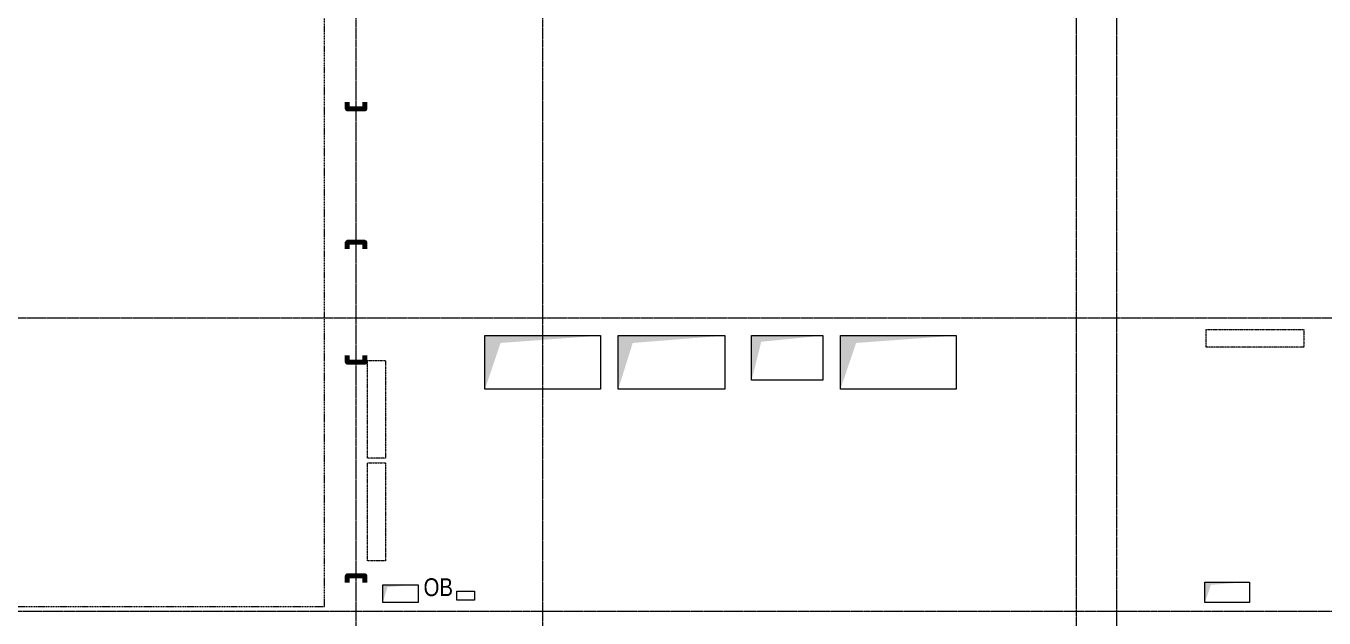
# Model space of a CAD drawing. Header units: millimetres. Extents: x -231292 to 573618, y -153144 to 564035.
# Drawn here: x -187989 to -173385, y 255920 to 262577 of the extents above; entities that cross this region are included whole.
import ezdxf

# ---------------------------------------------------------------- set-up
doc = ezdxf.new("R2010")
doc.units = ezdxf.units.MM
for name, pattern in [('CENTER2', [28.575, 19.05, -3.175, 3.175, -3.175]), ('DASHED', [19.05, 12.7, -6.35]), ('HIDDEN2', [4.7625, 3.175, -1.5875])]:
    doc.linetypes.add(name, pattern=pattern)
doc.layers.get('0').update_dxf_attribs({"color": 250})
doc.layers.add('АР_Делит', color=250, linetype='Continuous', lineweight=0, plot=False)
for name, color, linetype, lineweight in [('АР_Отопительные приборы', 250, 'HIDDEN2', 0), ('КМ_Фахверки', 250, 'Continuous', 80), ('ОВ_коллекторы', 250, 'Continuous', 30), ('ОВ_Отопление', 250, 'Continuous', 0), ('ОВ_Шахты', 250, 'Continuous', 5), ('РД_Оси_100', 250, 'Continuous', 0)]:
    doc.layers.add(name, color=color, linetype=linetype, lineweight=lineweight)
doc.styles.add('style1', font='ARIALN.TTF')

# ---------------------------------------------------------------- blocks, each defined once
blk = doc.blocks.new('СОШ_2200_АР_ОСИ_М100_28.05.24')
at = {"layer": 'АР_Делит', "color": 5, "linetype": 'DASHED'}
blk.add_lwpolyline([(-355, 13145), (-355, 100855), (37145, 100855), (37145, 129155), (72745, 129155), (72745, 135155), (114955, 135155), (114955, -355)], dxfattribs=at)
at = {"layer": 'РД_Оси_100', "linetype": 'CENTER2'}
for p, q in [((37500, -6155), (37500, 139938.679)), ((39600, -6155), (39600, 139938.679)), ((-5954.958, 104100), (119910, 104100))]:
    blk.add_line(p, q, dxfattribs=at)
for points in [[(45530, 139938.679), (45600, 139538.679), (45600, -6163.457)], [(46060, -6163.105), (46060, 139538.679), (46130, 139938.679)], [(119910, 100950), (119410, 100800), (-5454.958, 100800), (-5954.958, 100950)]]:
    blk.add_lwpolyline(points, dxfattribs=at)
blk = doc.blocks.new('otv')
at = {"linetype": 'Continuous'}
blk.add_lwpolyline([(0, -1), (0, 0), (1, 0), (1, -1)], close=True, dxfattribs=at)
blk.add_solid([(0, -1), (0, 0), (0.135, -0.137), (1, 0)], dxfattribs=at)
blk = doc.blocks.new('Ф_пеноблок 200')
at = {"layer": 'КМ_Фахверки'}
blk.add_lwpolyline([(0, -75), (0, 0), (200, 0), (200, -75)], dxfattribs=at)
blk = doc.blocks.new('Bottom_L_1100')
at = {"layer": 'АР_Отопительные приборы'}
blk.add_lwpolyline([(550, -100), (-550, -100), (-550, 100), (550, 100)], close=True, dxfattribs=at)

msp = doc.modelspace()

# ---------------------------------------------------------------- linework, layer by layer
at = {"layer": 'ОВ_коллекторы', "lineweight": 0}
msp.add_lwpolyline([(-182942.5, 256121.773), (-183142.5, 256121.773), (-183142.5, 256221.773), (-182942.5, 256221.773)], close=True, dxfattribs=at)

# ---------------------------------------------------------------- block references
at = {"layer": 'АР_Отопительные приборы'}
for p, rotation in [((-174162.635, 259065.168), 180), ((-184045.41, 258267.292), 270), ((-184045.41, 257113.379), 270)]:
    msp.add_blockref('Bottom_L_1100', p, dxfattribs=dict(at, rotation=rotation))
at = {"layer": 'КМ_Фахверки', "xscale": -1, "rotation": 180}
for p in [(-184374.956, 261645.168), (-184374.956, 258795.168), (-184374.956, 258795.168)]:
    msp.add_blockref('Ф_пеноблок 200', p, dxfattribs=at)
at = {"layer": 'КМ_Фахверки'}
for p in [(-184374.956, 260145.168), (-184374.956, 256395.168)]:
    msp.add_blockref('Ф_пеноблок 200', p, dxfattribs=at)
at = {"layer": 'ОВ_Отопление', "xscale": 400, "yscale": 200}
msp.add_blockref('otv', (-183974.956, 256295.168), dxfattribs=at)
at = {"layer": 'ОВ_Шахты', "color": 1}
for p, xscale, yscale in [((-182824.956, 259095.168), 1300, 600), ((-181324.956, 259095.168), 1200, 600), ((-179824.956, 259095.168), 800, 500), ((-178824.956, 259095.168), 1300, 600), ((-174724.956, 256325.168), 500, 230)]:
    msp.add_blockref('otv', p, dxfattribs=dict(at, xscale=xscale, yscale=yscale))
at = {"layer": 'РД_Оси_100'}
msp.add_blockref('СОШ_2200_АР_ОСИ_М100_28.05.24', (-221774.956, 155195.168), dxfattribs=at)

# ---------------------------------------------------------------- texts
at = {"layer": 'ОВ_Отопление', "insert": (-183350.55, 256265.389), "char_height": 200, "width": 590.00022, "attachment_point": 5, "style": 'style1'}
msp.add_mtext('ОВ', dxfattribs=at)

doc.saveas('drawing.dxf')
